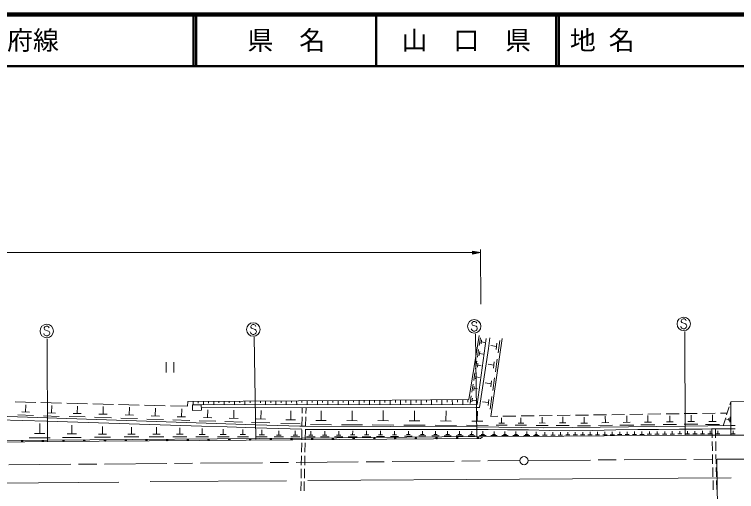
# Model space of a CAD drawing. Units: millimetres, scale not verified. Extents: x 40000 to 680000, y 20000 to 380000.
# Drawn here: x 263155 to 402552, y 287791 to 380000 of the extents above; entities that cross this region are included whole.
import ezdxf
from ezdxf.enums import TextEntityAlignment as Align

# ---------------------------------------------------------------- set-up
doc = ezdxf.new("R2010")
doc.units = ezdxf.units.MM
doc.header["$LTSCALE"] = 1000
doc.linetypes.add('CHAIN', pattern=[18.5, 12, -1.5, 3.5, -1.5])
for name, color, linetype, lineweight in [('M-BGD', 7, 'Continuous', 13), ('M-BMK', 2, 'CHAIN', 13), ('M-BMK-SRVR', 3, 'Continuous', 13), ('M-STR-HTXT', 7, 'Continuous', 13), ('M-STR-STRC', 7, 'Continuous', 13), ('M-STR-STRD', 7, 'Continuous', 13), ('M-TTL', 2, 'Continuous', 140), ('M-TTL-LINE', 7, 'Continuous', 50)]:
    doc.layers.add(name, color=color, linetype=linetype, lineweight=lineweight)
doc.layers.add('M-TTL-TXT', color=7, linetype='Continuous')
doc.styles.add('ＭＳ ゴシック', font='')
doc.styles.get('ＭＳ ゴシック').set_extended_font_data('MS Gothic')

msp = doc.modelspace()

# ---------------------------------------------------------------- linework, layer by layer
at = {"layer": 'M-BGD'}
for p, q in [((350845, 305556), (352894, 317925)), ((354187, 317387), (352510, 304588)), ((352869, 316019), (353103, 317510)), ((353226, 316345), (353343, 317090)), ((353284, 316718), (353980, 316609)), ((354949, 317472), (354695, 315440)), ((357318, 317392), (355145, 302318)), ((356305, 316449), (356132, 315244)), ((356873, 316983), (356527, 314573)), ((352516, 313772), (352750, 315262)), ((354695, 315440), (352951, 304011)), ((356218, 315847), (355093, 316007)), ((352872, 314098), (352990, 314843)), ((352931, 314470), (353627, 314361)), ((292441, 312799), (292441, 310799)), ((293941, 310799), (293941, 312799)), ((352162, 311524), (352397, 313015)), ((352519, 311850), (352636, 312595)), ((355700, 312232), (354575, 312392)), ((355786, 312834), (355613, 311629)), ((356354, 313368), (356009, 310958)), ((352578, 312223), (353273, 312114)), ((351809, 309277), (352043, 310767)), ((352166, 309603), (352283, 310348)), ((352224, 309975), (352920, 309866)), ((355836, 309753), (355490, 307342)), ((351456, 307029), (351690, 308520)), ((351812, 307355), (351930, 308100)), ((355181, 308617), (354056, 308777)), ((355267, 309219), (355094, 308014)), ((351871, 307728), (352567, 307619)), ((296632, 305227), (328684, 305396)), ((307632, 305285), (307636, 304585)), ((308632, 305290), (308634, 304940)), ((309632, 305296), (309636, 304596)), ((310632, 305301), (310634, 304951)), ((311632, 305306), (311636, 304606)), ((312632, 305312), (312634, 304962)), ((313632, 305317), (313636, 304617)), ((314632, 305322), (314634, 304972)), ((315632, 305327), (315636, 304627)), ((316632, 305333), (316634, 304983)), ((317632, 305338), (317636, 304638)), ((318632, 305343), (318634, 304993)), ((319632, 305349), (319636, 304649)), ((320632, 305354), (320634, 305004)), ((321632, 305359), (321636, 304659)), ((322632, 305364), (322634, 305014)), ((323632, 305370), (323635, 304670)), ((324632, 305375), (324634, 305025)), ((325632, 305380), (325635, 304680)), ((326632, 305385), (326634, 305035)), ((327632, 305391), (327635, 304691)), ((328632, 305396), (328634, 305046)), ((328684, 305396), (350845, 305556)), ((329684, 305403), (329690, 304577)), ((330684, 305411), (330687, 304997)), ((331684, 305418), (331690, 304578)), ((332684, 305425), (332687, 305005)), ((333684, 305432), (333690, 304579)), ((334684, 305439), (334687, 305013)), ((335684, 305447), (335690, 304580)), ((336684, 305454), (336687, 305020)), ((337684, 305461), (337690, 304581)), ((338684, 305468), (338687, 305028)), ((339684, 305475), (339690, 304582)), ((340684, 305483), (340687, 305036)), ((341684, 305490), (341690, 304583)), ((342684, 305497), (342687, 305043)), ((343684, 305504), (343690, 304584)), ((344684, 305511), (344687, 305051)), ((345683, 305518), (345690, 304585)), ((346683, 305526), (346687, 305059)), ((347683, 305533), (347690, 304586)), ((348683, 305540), (348687, 305066)), ((349683, 305547), (349690, 304587)), ((350683, 305554), (350687, 305074)), ((351102, 304782), (351337, 306272)), ((351459, 305108), (351576, 305853)), ((351518, 305480), (352213, 305371)), ((354749, 305604), (354576, 304399)), ((355317, 306137), (354971, 303727)), ((263269, 305108), (267268, 305007)), ((265321, 303163), (265358, 304580)), ((268267, 304981), (272266, 304880)), ((270307, 302977), (270344, 304395)), ((273266, 304855), (277264, 304753)), ((275286, 302881), (275324, 304328)), ((278264, 304728), (282263, 304626)), ((280263, 302744), (280302, 304254)), ((283263, 304601), (287261, 304499)), ((285307, 302577), (285347, 304088)), ((288261, 304474), (292260, 304373)), ((290352, 302411), (290392, 303921)), ((293259, 304347), (296554, 304264)), ((296554, 304264), (296632, 305227)), ((297504, 304539), (299217, 304564)), ((297513, 303482), (297504, 304539)), ((297632, 305232), (297636, 304541)), ((298632, 305238), (298634, 304888)), ((352510, 304588), (299217, 304564)), ((299217, 304564), (299239, 303497)), ((299229, 303974), (352240, 304010)), ((299632, 305243), (299636, 304543)), ((300632, 305248), (300634, 304898)), ((301632, 305254), (301636, 304554)), ((302632, 305259), (302634, 304909)), ((303632, 305264), (303636, 304564)), ((304632, 305269), (304634, 304919)), ((305632, 305275), (305636, 304575)), ((306632, 305280), (306634, 304930)), ((318721, 303987), (318703, 302911)), ((319461, 303988), (319434, 302910)), ((352951, 304011), (352240, 304010)), ((354662, 305002), (353537, 305162)), ((401138, 304179), (400643, 302607)), ((401431, 305111), (401278, 304624)), ((401431, 305111), (404479, 305195)), ((401431, 300539), (401431, 305111)), ((231674, 303163), (269436, 302063)), ((266823, 302514), (263785, 302597)), ((266080, 303142), (264561, 303184)), ((271066, 302957), (269547, 302998)), ((276060, 302860), (274511, 302902)), ((281072, 302722), (279454, 302766)), ((286117, 302555), (284498, 302599)), ((295397, 302244), (295437, 303754)), ((299239, 303497), (297513, 303482)), ((300442, 302077), (300481, 303588)), ((305488, 301950), (305530, 303552)), ((310724, 301799), (310767, 303450)), ((316494, 301653), (316540, 303397)), ((322352, 301520), (322371, 303396)), ((328339, 301492), (328358, 303368)), ((334326, 301492), (334346, 303435)), ((340385, 301463), (340405, 303406)), ((346444, 301434), (346464, 303377)), ((352503, 301405), (352523, 303348)), ((367952, 302500), (370452, 302535)), ((371451, 302550), (373951, 302585)), ((374951, 302599), (377451, 302635)), ((378451, 302649), (380951, 302684)), ((381950, 302699), (384450, 302734)), ((385450, 302748), (387950, 302784)), ((388950, 302798), (391449, 302834)), ((392449, 302848), (394949, 302883)), ((393789, 301335), (393793, 302563)), ((395949, 302897), (398449, 302933)), ((397911, 301313), (397916, 302594)), ((399449, 302947), (400756, 302966)), ((231674, 302486), (269436, 301385)), ((271809, 302328), (268772, 302411)), ((269436, 302063), (309737, 300708)), ((269436, 301385), (299238, 300454)), ((276819, 302219), (273719, 302304)), ((281863, 302053), (278627, 302141)), ((286908, 301886), (283672, 301974)), ((291953, 301720), (288716, 301807)), ((291161, 302389), (289543, 302433)), ((296998, 301553), (293761, 301641)), ((296206, 302222), (294588, 302266)), ((302042, 301386), (298806, 301474)), ((301251, 302055), (299633, 302099)), ((307185, 301217), (303753, 301310)), ((306346, 301927), (304629, 301973)), ((312474, 301044), (308936, 301140)), ((311609, 301775), (309840, 301823)), ((317429, 301628), (315560, 301678)), ((318690, 302211), (318659, 300412)), ((319416, 302210), (319371, 300411)), ((323356, 301509), (321347, 301531)), ((329344, 301481), (327334, 301503)), ((335367, 301481), (333285, 301504)), ((341426, 301452), (339344, 301475)), ((347485, 301423), (345404, 301446)), ((353544, 301394), (351463, 301416)), ((355145, 302318), (356453, 302337)), ((357204, 301030), (357208, 302038)), ((357453, 302351), (359953, 302386)), ((360915, 301038), (360918, 302058)), ((360953, 302400), (363452, 302436)), ((364452, 302450), (366952, 302486)), ((365023, 301043), (365027, 302149)), ((368991, 301046), (368996, 302228)), ((373118, 301017), (373122, 302198)), ((377906, 301121), (376566, 301100)), ((377236, 301111), (377215, 302362)), ((382041, 301172), (380683, 301159)), ((381362, 301165), (381348, 302432)), ((386119, 301212), (384756, 301217)), ((385438, 301215), (385442, 302486)), ((390310, 301245), (389015, 301240)), ((389663, 301242), (389658, 302451)), ((394447, 301332), (393131, 301337)), ((398597, 301310), (397225, 301315)), ((400464, 302036), (399989, 300525)), ((401073, 301746), (400602, 301764)), ((401082, 301999), (401065, 301494)), ((401293, 302244), (401258, 301234)), ((268031, 299016), (268035, 300921)), ((274235, 298958), (274239, 300612)), ((280171, 298912), (280176, 300347)), ((285742, 298906), (285746, 300222)), ((290591, 298910), (290596, 300226)), ((295079, 298887), (295084, 300138)), ((299238, 300454), (304234, 300285)), ((299392, 298835), (299396, 299953)), ((303464, 298813), (303468, 299871)), ((304234, 300285), (309652, 300115)), ((307255, 298789), (307259, 299782)), ((309652, 300115), (318627, 299861)), ((309737, 300708), (318238, 300444)), ((310888, 298776), (310892, 299731)), ((318343, 300855), (314605, 300956)), ((318238, 300444), (319304, 300454)), ((318647, 299712), (318616, 297912)), ((319304, 300454), (352324, 300285)), ((319304, 299777), (336153, 299777)), ((319353, 299711), (319308, 297911)), ((324353, 300695), (320333, 300738)), ((330340, 300666), (326320, 300710)), ((336399, 300637), (332236, 300682)), ((336153, 299777), (341148, 299777)), ((342458, 300608), (338295, 300653)), ((341148, 299777), (345720, 299777)), ((348517, 300579), (344354, 300624)), ((345720, 299777), (350462, 299777)), ((354576, 300550), (350413, 300595)), ((350462, 299777), (352324, 299777)), ((352324, 300285), (365363, 300115)), ((352324, 299777), (354610, 299777)), ((354610, 299777), (358336, 299692)), ((358283, 300593), (356122, 300602)), ((357745, 301028), (356664, 301032)), ((362006, 300596), (359819, 300605)), ((361461, 301035), (360368, 301040)), ((366205, 300565), (363837, 300575)), ((365615, 301041), (364431, 301046)), ((365363, 300115), (392541, 300454)), ((370255, 300535), (367724, 300546)), ((369624, 301044), (368359, 301049)), ((374382, 300505), (371850, 300516)), ((373751, 301014), (372485, 301019)), ((378584, 300596), (375904, 300554)), ((379248, 299692), (383482, 299777)), ((382725, 300635), (380009, 300609)), ((383482, 299777), (387461, 299777)), ((386798, 300664), (384072, 300675)), ((387461, 299777), (391525, 299861)), ((390959, 300729), (388370, 300721)), ((391525, 299861), (392541, 299861)), ((395103, 300803), (392471, 300814)), ((392541, 300454), (401431, 300539)), ((392541, 299861), (395928, 299861)), ((395928, 299861), (397706, 299946)), ((399281, 300758), (396536, 300769)), ((397706, 299946), (401437, 299934)), ((397787, 299946), (397827, 298146)), ((398467, 299944), (398507, 298158)), ((401431, 300539), (402271, 300539)), ((401431, 300539), (401451, 298671)), ((401437, 299934), (402282, 299939)), ((269051, 299017), (267010, 299015)), ((275121, 298959), (273349, 298958)), ((280940, 298911), (279402, 298912)), ((287151, 298341), (284331, 298343)), ((286446, 298905), (285037, 298906)), ((292001, 298345), (289181, 298347)), ((291296, 298909), (289886, 298910)), ((296419, 298351), (293739, 298352)), ((295749, 298887), (294409, 298888)), ((300590, 298355), (298194, 298357)), ((299991, 298835), (298793, 298835)), ((304597, 298359), (302329, 298360)), ((304030, 298813), (302897, 298813)), ((308319, 298363), (306191, 298364)), ((307787, 298789), (306723, 298789)), ((311912, 298366), (309865, 298367)), ((311400, 298776), (310377, 298776)), ((315079, 298369), (313322, 298370)), ((314640, 298721), (313762, 298722)), ((314201, 298721), (314204, 299541)), ((318216, 298373), (316520, 298374)), ((317792, 298712), (316944, 298713)), ((317368, 298712), (317371, 299504)), ((352395, 298460), (318619, 298117)), ((321185, 298376), (319566, 298377)), ((320780, 298700), (319971, 298701)), ((320376, 298701), (320378, 299456)), ((323896, 298380), (322233, 298381)), ((323480, 298713), (322649, 298713)), ((323065, 298713), (323068, 299489)), ((326579, 298383), (324929, 298384)), ((326166, 298714), (325341, 298714)), ((325754, 298714), (325757, 299484)), ((329285, 298387), (327601, 298388)), ((328864, 298724), (328022, 298724)), ((328443, 298724), (328446, 299510)), ((331977, 298391), (330287, 298392)), ((331555, 298729), (330710, 298729)), ((331132, 298729), (331135, 299517)), ((334623, 298444), (333019, 298445)), ((334223, 298765), (333421, 298766)), ((333822, 298765), (333824, 299514)), ((337280, 298448), (335741, 298449)), ((336895, 298756), (336126, 298756)), ((336511, 298756), (336513, 299474)), ((339938, 298501), (338462, 298502)), ((339569, 298797), (338831, 298797)), ((339200, 298797), (339203, 299486)), ((342601, 298532), (341193, 298533)), ((342249, 298814), (341545, 298814)), ((341897, 298814), (341900, 299471)), ((345126, 298555), (343760, 298556)), ((344785, 298829), (344101, 298829)), ((344443, 298829), (344445, 299467)), ((347464, 298558), (346081, 298559)), ((347118, 298835), (346427, 298835)), ((346773, 298835), (346775, 299480)), ((349770, 298563), (348403, 298564)), ((349428, 298837), (348745, 298837)), ((349087, 298837), (349089, 299474)), ((352107, 298566), (350725, 298567)), ((351762, 298843), (351071, 298843)), ((351416, 298843), (351419, 299488)), ((353518, 298401), (352395, 298460)), ((354227, 298597), (352959, 298598)), ((353910, 298851), (353276, 298851)), ((353518, 298401), (392669, 298670)), ((353593, 298851), (353595, 299443)), ((356334, 298601), (355147, 298601)), ((356037, 298838), (355444, 298839)), ((355741, 298839), (355743, 299393)), ((358442, 298605), (357254, 298605)), ((358145, 298842), (357551, 298843)), ((357848, 298842), (357850, 299396)), ((358336, 299692), (362400, 299692)), ((360549, 298608), (359362, 298609)), ((360252, 298846), (359659, 298846)), ((359956, 298846), (359958, 299400)), ((362657, 298612), (361469, 298613)), ((362360, 298850), (361766, 298850)), ((362063, 298850), (362065, 299404)), ((362400, 299692), (366464, 299607)), ((364419, 298639), (363364, 298636)), ((364155, 298849), (363627, 298848)), ((363891, 298848), (363890, 299341)), ((365998, 298690), (365112, 298687)), ((365555, 298688), (365555, 299279)), ((366464, 299607), (370358, 299523)), ((367520, 298717), (366703, 298720)), ((367111, 298719), (367115, 299263)), ((368953, 298720), (368137, 298719)), ((368545, 298720), (368546, 299264)), ((370387, 298747), (369571, 298750)), ((369979, 298749), (369982, 299293)), ((370358, 299523), (374761, 299607)), ((371820, 298748), (371004, 298751)), ((371412, 298749), (371416, 299293)), ((373254, 298749), (372438, 298751)), ((372846, 298750), (372850, 299294)), ((374682, 298776), (373866, 298778)), ((374274, 298777), (374277, 299321)), ((374761, 299607), (379248, 299692)), ((376115, 298776), (375299, 298779)), ((375707, 298778), (375711, 299322)), ((377543, 298769), (376727, 298772)), ((377135, 298771), (377138, 299315)), ((378977, 298770), (378160, 298773)), ((378568, 298771), (378572, 299316)), ((380404, 298799), (379588, 298802)), ((379996, 298801), (380000, 299345)), ((381838, 298800), (381022, 298803)), ((381430, 298802), (381433, 299346)), ((383266, 298830), (382450, 298832)), ((382858, 298831), (382861, 299375)), ((384699, 298830), (383883, 298833)), ((384291, 298832), (384295, 299376)), ((386133, 298855), (385317, 298858)), ((385725, 298857), (385729, 299401)), ((387623, 298885), (386807, 298888)), ((387215, 298886), (387219, 299430)), ((389101, 298885), (388285, 298888)), ((388693, 298887), (388697, 299431)), ((390555, 298911), (389739, 298913)), ((390147, 298912), (390151, 299456)), ((392010, 298940), (391194, 298943)), ((391602, 298941), (391606, 299485)), ((393465, 298941), (392649, 298943)), ((392669, 298670), (401451, 298671)), ((393057, 298942), (393061, 299486)), ((394925, 298934), (394109, 298937)), ((394517, 298935), (394521, 299479)), ((396377, 298963), (395561, 298966)), ((395969, 298965), (395973, 299509)), ((397841, 298964), (397025, 298967)), ((397433, 298965), (397437, 299509)), ((399329, 298957), (398513, 298960)), ((398921, 298958), (398925, 299503)), ((401451, 298671), (407630, 298693)), ((402282, 298966), (401465, 298969)), ((401874, 298967), (401877, 299511)), ((269507, 297736), (231779, 297391)), ((270073, 298201), (265990, 298197)), ((318619, 298117), (269507, 297736)), ((276007, 298251), (272464, 298248)), ((281708, 298296), (278633, 298298)), ((318603, 297212), (318572, 295412)), ((319290, 297212), (319244, 295412)), ((397843, 297446), (397883, 295646)), ((398523, 297458), (398563, 295659)), ((318560, 294712), (318529, 292913)), ((319227, 294712), (319181, 292913)), ((397898, 294946), (397938, 293147)), ((398578, 294959), (398618, 293159)), ((318516, 292213), (318485, 290413)), ((319163, 292213), (319118, 290414)), ((397954, 292447), (397994, 290647)), ((398634, 292460), (398674, 290660)), ((398009, 289948), (398049, 288148)), ((398689, 289960), (398729, 288161)), ((318473, 289713), (318442, 287913)), ((319100, 289714), (319055, 287915))]:
    msp.add_line(p, q, dxfattribs=at)
msp.add_lwpolyline([(353518, 298401), (353138, 298074), (298827, 297664), (279542, 297551), (265164, 297406), (240538, 297223), (226798, 297070), (191968, 296652), (164218, 295621), (149559, 294895), (139689, 294277), (124307, 293186), (112380, 292214), (101026, 291188), (88408, 289938), (88086, 290254)], dxfattribs=at)
for centre in [(264641, 297507), (264641, 297507), (264641, 297507), (264641, 297507), (268641, 297546), (268641, 297546), (268641, 297546), (268641, 297546), (272641, 297586), (272641, 297586), (272641, 297586), (272641, 297586), (276640, 297627), (276640, 297627), (276640, 297627), (276640, 297627), (280641, 297662), (280641, 297662), (280641, 297662), (280641, 297662), (284641, 297686), (284641, 297686), (284641, 297686), (284641, 297686), (288641, 297709), (288641, 297709), (288641, 297709), (288641, 297709), (292641, 297733), (292641, 297733), (292641, 297733), (292641, 297733), (296640, 297756), (296640, 297756), (296640, 297756), (296640, 297756), (300640, 297782), (300640, 297782), (300640, 297782), (300640, 297782), (304640, 297813), (304640, 297813), (304640, 297813), (304640, 297813), (308640, 297843), (308640, 297843), (308640, 297843), (308640, 297843), (312640, 297873), (312640, 297873), (312640, 297873), (312640, 297873), (316640, 297903), (316640, 297903), (316640, 297903), (316640, 297903), (320640, 297933), (320640, 297933), (320640, 297933), (320640, 297933), (324640, 297964), (324640, 297964), (324640, 297964), (324640, 297964), (328639, 297994), (328639, 297994), (328639, 297994), (328639, 297994), (332639, 298024), (332639, 298024), (332639, 298024), (332639, 298024), (336639, 298054), (336639, 298054), (336639, 298054), (336639, 298054), (340639, 298084), (340639, 298084), (340639, 298084), (340639, 298084), (344639, 298115), (344639, 298115), (344639, 298115), (344639, 298115), (348639, 298145), (348639, 298145), (348639, 298145), (348639, 298145), (352639, 298175), (352639, 298175), (352639, 298175), (352639, 298175)]:
    msp.add_circle(centre, 100, dxfattribs=at)
for centre, radius, start, end in [((352639, 298175), 145, 314.03538, 226.82974), ((264641, 297507), 145, 314.02765, 226.82201), ((264641, 297507), 116, 295.57831, 245.27134), ((268641, 297546), 145, 314.18079, 226.97515), ((268641, 297546), 116, 295.73145, 245.42448), ((272641, 297586), 145, 314.18079, 226.97515), ((272641, 297586), 116, 295.73145, 245.42448), ((276640, 297627), 145, 314.18079, 226.97515), ((276640, 297627), 116, 295.73145, 245.42448), ((280641, 297662), 145, 313.93756, 226.73193), ((280641, 297662), 116, 295.48823, 245.18126), ((284641, 297686), 145, 313.93756, 226.73193), ((284641, 297686), 116, 295.48823, 245.18126), ((288641, 297709), 145, 313.93756, 226.73193), ((288641, 297709), 116, 295.48823, 245.18126), ((292641, 297733), 145, 313.93756, 226.73193), ((292641, 297733), 116, 295.48823, 245.18126), ((296640, 297756), 145, 313.93756, 226.73193), ((296640, 297756), 116, 295.48823, 245.18126), ((300640, 297782), 145, 314.03538, 226.82974), ((300640, 297782), 116, 295.58605, 245.27908), ((304640, 297813), 145, 314.03538, 226.82974), ((304640, 297813), 116, 295.58605, 245.27908), ((308640, 297843), 145, 314.03538, 226.82974), ((308640, 297843), 116, 295.58605, 245.27908), ((312640, 297873), 145, 314.03538, 226.82974), ((312640, 297873), 116, 295.58605, 245.27908), ((316640, 297903), 145, 314.03538, 226.82974), ((316640, 297903), 116, 295.58605, 245.27908), ((320640, 297933), 145, 314.03538, 226.82974), ((320640, 297933), 116, 295.58605, 245.27908), ((324640, 297964), 145, 314.03538, 226.82974), ((324640, 297964), 116, 295.58605, 245.27908), ((328639, 297994), 145, 314.03538, 226.82974), ((328639, 297994), 116, 295.58605, 245.27908), ((332639, 298024), 145, 314.03538, 226.82974), ((332639, 298024), 116, 295.58605, 245.27908), ((336639, 298054), 145, 314.03538, 226.82974), ((336639, 298054), 116, 295.58605, 245.27908), ((340639, 298084), 145, 314.03538, 226.82974), ((340639, 298084), 116, 295.58605, 245.27908), ((344639, 298115), 145, 314.03538, 226.82974), ((344639, 298115), 116, 295.58605, 245.27908), ((348639, 298145), 145, 314.03538, 226.82974), ((348639, 298145), 116, 295.58605, 245.27908), ((352639, 298175), 116, 295.58605, 245.27908)]:
    msp.add_arc(centre, radius, start, end, dxfattribs=at)
at = {"layer": 'M-BMK'}
for p, q in [((262042, 292960), (360728, 293788)), ((362327, 293810), (398808, 294051))]:
    msp.add_line(p, q, dxfattribs=at)
msp.add_open_spline([(398808, 294051), (405516, 294057), (407222, 294054), (412615, 294014), (419020, 293966), (422609, 293940), (429012, 293787), (434001, 293668), (436797, 293595), (441780, 293336), (446907, 293070), (448572, 292934), (454891, 292427)], degree=3, knots=[0, 0, 0, 0, 1, 1, 1, 2, 2, 2, 3, 3, 3, 4, 4, 4, 4], dxfattribs=at)
at = {"layer": 'M-BMK-SRVR'}
msp.add_line((399086, 264737), (398747, 294051), dxfattribs=at)
msp.add_circle((361528, 293770), 800, dxfattribs=at)
at = {"layer": 'M-STR-HTXT'}
for p, q in [((353103, 334593), (353183, 324028)), ((62026, 334013), (351608, 333960)), ((353108, 333960), (351608, 334260)), ((351608, 334260), (351608, 333660)), ((351908, 334200), (351608, 334200)), ((351608, 334140), (352208, 334140)), ((352508, 334080), (351608, 334080)), ((351608, 334020), (352808, 334020)), ((353108, 333960), (351608, 333660)), ((353108, 333960), (351608, 333960)), ((351608, 333900), (352808, 333900)), ((352508, 333840), (351608, 333840)), ((351608, 333780), (352208, 333780)), ((351908, 333720), (351608, 333720))]:
    msp.add_line(p, q, dxfattribs=at)
at = {"layer": 'M-STR-STRC'}
for p, q in [((351795, 320672), (351559, 320554)), ((352031, 320672), (351795, 320672)), ((352268, 320554), (352031, 320672)), ((392003, 321025), (391885, 320789)), ((391885, 320789), (391885, 320670)), ((391885, 320670), (392003, 320434)), ((392240, 321143), (392003, 321025)), ((392476, 321143), (392240, 321143)), ((392712, 321025), (392476, 321143)), ((392831, 320789), (392712, 321025)), ((269038, 319645), (268920, 319409)), ((268920, 319409), (268920, 319290)), ((268920, 319290), (269038, 319054)), ((269274, 319763), (269038, 319645)), ((269510, 319763), (269274, 319763)), ((269747, 319645), (269510, 319763)), ((269865, 319409), (269747, 319645)), ((308906, 319937), (308787, 319701)), ((308787, 319701), (308787, 319583)), ((308787, 319583), (308906, 319346)), ((309142, 320056), (308906, 319937)), ((308906, 319346), (309615, 319110)), ((309378, 320056), (309142, 320056)), ((309615, 319937), (309378, 320056)), ((309733, 319701), (309615, 319937)), ((351441, 319018), (351322, 319254)), ((351559, 320554), (351441, 320318)), ((351441, 320318), (351441, 320200)), ((351441, 320200), (351559, 319963)), ((351559, 319963), (352268, 319727)), ((352386, 320318), (352268, 320554)), ((352268, 319727), (352386, 319609)), ((352386, 319609), (352504, 319372)), ((352504, 319254), (352386, 319018)), ((352504, 319372), (352504, 319254)), ((391885, 319489), (391767, 319725)), ((392003, 319370), (391885, 319489)), ((392003, 320434), (392712, 320198)), ((392240, 319252), (392003, 319370)), ((392476, 319252), (392240, 319252)), ((392712, 319370), (392476, 319252)), ((392712, 320198), (392831, 320079)), ((392831, 319489), (392712, 319370)), ((392831, 320079), (392949, 319843)), ((392949, 319725), (392831, 319489)), ((392949, 319843), (392949, 319725)), ((268920, 318109), (268801, 318345)), ((269038, 317990), (268920, 318109)), ((269038, 319054), (269747, 318818)), ((269274, 317872), (269038, 317990)), ((269510, 317872), (269274, 317872)), ((269747, 317990), (269510, 317872)), ((269747, 318818), (269865, 318699)), ((269865, 318109), (269747, 317990)), ((269865, 318699), (269983, 318463)), ((269983, 318345), (269865, 318109)), ((269983, 318463), (269983, 318345)), ((308787, 318401), (308669, 318637)), ((308906, 318283), (308787, 318401)), ((309142, 318165), (308906, 318283)), ((309378, 318165), (309142, 318165)), ((309615, 318283), (309378, 318165)), ((309615, 319110), (309733, 318992)), ((309733, 318401), (309615, 318283)), ((309733, 318992), (309851, 318756)), ((309851, 318637), (309733, 318401)), ((309851, 318756), (309851, 318637)), ((351559, 318900), (351441, 319018)), ((351795, 318781), (351559, 318900)), ((352031, 318781), (351795, 318781)), ((352268, 318900), (352031, 318781)), ((352138, 318256), (352395, 298460)), ((352386, 319018), (352268, 318900)), ((392550, 318727), (392626, 298670)), ((269474, 317284), (269507, 297450)), ((309426, 317717), (309775, 297922))]:
    msp.add_line(p, q, dxfattribs=at)
for centre in [(351913, 319727), (392358, 320198), (269392, 318818), (309260, 319110)]:
    msp.add_circle(centre, 1300, dxfattribs=at)
at = {"layer": 'M-STR-STRD'}
for p, q in [((401542, 290425), (319821, 289960)), ((283336, 289610), (214093, 289118)), ((315705, 289866), (289326, 289707))]:
    msp.add_line(p, q, dxfattribs=at)
at = {"layer": 'M-TTL'}
msp.add_line((680000, 380000), (40000, 380000), dxfattribs=at)
at = {"layer": 'M-TTL-LINE'}
for p, q in [((297750, 380000), (297750, 370000)), ((298250, 380000), (298250, 370000)), ((333000, 380000), (333000, 370000)), ((367750, 380000), (367750, 370000)), ((368250, 380000), (368250, 370000)), ((40000, 370000), (680000, 370000))]:
    msp.add_line(p, q, dxfattribs=at)

# ---------------------------------------------------------------- texts
at = {"layer": 'M-TTL-TXT', "style": 'ＭＳ ゴシック'}
for s, p in [('主要地方道\u3000山口防府線', (216734, 375000)), ('地 名', (370380, 375000))]:
    msp.add_text(s, height=3666, dxfattribs=at).set_placement(p, align=Align.MIDDLE_LEFT)
for s, p in [('県\u3000名', (315625, 375000)), ('山\u3000口\u3000県', (350375, 375000))]:
    msp.add_text(s, height=3666, dxfattribs=at).set_placement(p, align=Align.MIDDLE_CENTER)

doc.saveas('drawing.dxf')
